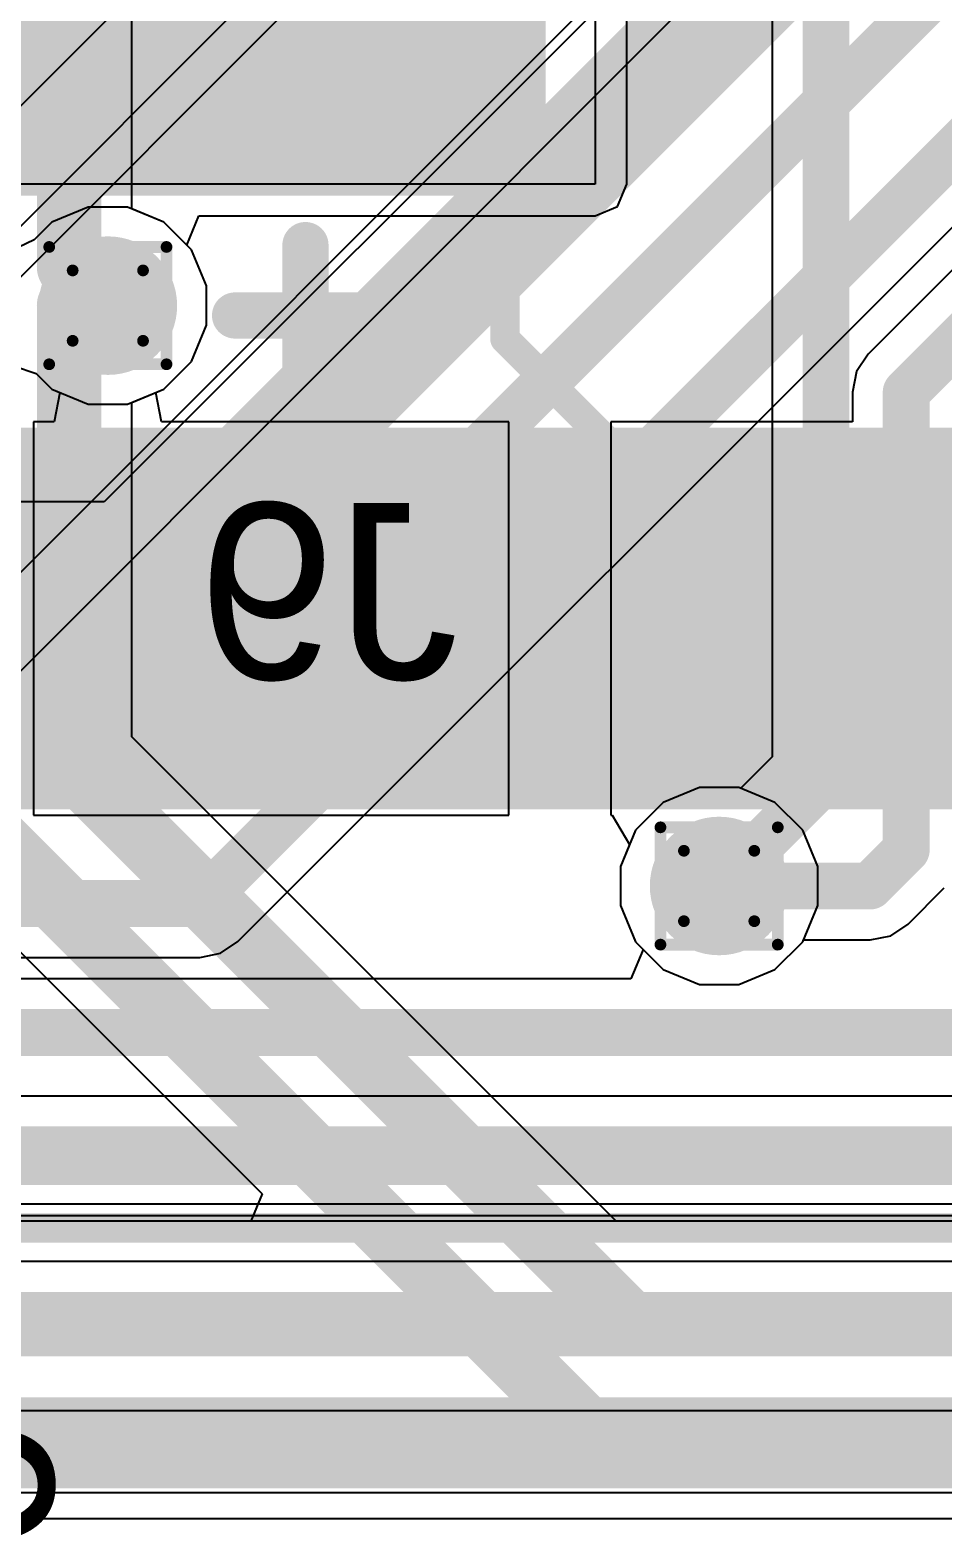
# Model space of a CAD drawing. Header units: inches. Extents: x -22 to 5433, y -13 to 5447.
# Drawn here: x 15.27 to 19.22, y 21.79 to 28.32 of the extents above; entities that cross this region are included whole.
import ezdxf

# ---------------------------------------------------------------- set-up
doc = ezdxf.new("R2010")
doc.units = ezdxf.units.IN
for name, color, linetype in [('Bottom Layer', 5, 'Continuous'), ('Bottom Overlay', 54, 'Continuous'), ('Bottom Paste', 16, 'Continuous'), ('Bottom Solder', 6, 'Continuous'), ('Drill Drawing', 1, 'Continuous'), ('Ground', 16, 'Continuous'), ('Power', 76, 'Continuous'), ('Top Layer', 1, 'Continuous'), ('Top Overlay', 2, 'Continuous'), ('Top Paste', 8, 'Continuous'), ('Top Solder', 216, 'Continuous'), ('Via Holes', 16, 'Continuous')]:
    doc.layers.add(name, color=color, linetype=linetype)
doc.styles.add('Arial', font='', dxfattribs={"height": 0.2})
doc.styles.get('Arial').set_extended_font_data('Arial')

msp = doc.modelspace()

# ---------------------------------------------------------------- hatches: boundary and pattern name
at = {"layer": 'Bottom Layer'}
h = msp.add_hatch(color=5, dxfattribs=at)
edge = h.paths.add_edge_path()
edge.add_arc((22.1488, 29.9026), 3, 0, 360)
msp.add_hatch(color=5, dxfattribs=at).paths.add_polyline_path([(13.9488, 32.1526), (17.4488, 32.1526), (17.4488, 27.6526), (13.9488, 27.6526)])
h = msp.add_hatch(color=5, dxfattribs=at)
edge = h.paths.add_edge_path()
edge.add_arc((15.6035, 27.1259), 0.3, 0, 360)
h = msp.add_hatch(color=5, dxfattribs=at)
edge = h.paths.add_edge_path()
edge.add_arc((18.2504, 24.6126), 0.3, 0, 360)
at = {"layer": 'Bottom Paste'}
h = msp.add_hatch(color=16, dxfattribs=at)
edge = h.paths.add_edge_path()
edge.add_arc((22.1488, 29.9026), 3, 0, 360)
msp.add_hatch(color=16, dxfattribs=at).paths.add_polyline_path([(13.9488, 32.1526), (17.4488, 32.1526), (17.4488, 27.6526), (13.9488, 27.6526)])
at = {"layer": 'Bottom Solder'}
h = msp.add_hatch(color=6, dxfattribs=at)
edge = h.paths.add_edge_path()
edge.add_arc((22.1488, 29.9026), 3.0508, 0, 360)
msp.add_hatch(color=6, dxfattribs=at).paths.add_polyline_path([(13.898, 32.2034), (17.4996, 32.2034), (17.4996, 27.6018), (13.898, 27.6018)])
at = {"layer": 'Ground'}
h = msp.add_hatch(color=16, dxfattribs=at)
edge = h.paths.add_edge_path()
edge.add_arc((15.6035, 27.1259), 0.3, 0, 360)
h = msp.add_hatch(color=16, dxfattribs=at)
edge = h.paths.add_edge_path()
edge.add_arc((18.2504, 24.6126), 0.3, 0, 360)
at = {"layer": 'Power'}
h = msp.add_hatch(color=76, dxfattribs=at)
edge = h.paths.add_edge_path()
edge.add_arc((15.6035, 27.1259), 0.3, 0, 360)
h = msp.add_hatch(color=76, dxfattribs=at)
edge = h.paths.add_edge_path()
edge.add_arc((18.2504, 24.6126), 0.3, 0, 360)
at = {"layer": 'Top Layer'}
h = msp.add_hatch(color=1, dxfattribs=at)
edge = h.paths.add_edge_path()
edge.add_arc((15.6035, 27.1259), 0.3, 0, 360)
for points in [[(15.7131, 25.0457), (15.4081, 25.0457), (15.4081, 26.4957), (15.7131, 26.4957)], [(16.2131, 25.0457), (15.9081, 25.0457), (15.9081, 26.4957), (16.2131, 26.4957)], [(16.7131, 25.0457), (16.4081, 25.0457), (16.4081, 26.4957), (16.7131, 26.4957)], [(17.2131, 25.0457), (16.9081, 25.0457), (16.9081, 26.4957), (17.2131, 26.4957)], [(17.7131, 25.0457), (17.4081, 25.0457), (17.4081, 26.4957), (17.7131, 26.4957)], [(18.2131, 25.0457), (17.9081, 25.0457), (17.9081, 26.4957), (18.2131, 26.4957)], [(18.7131, 25.0457), (18.4081, 25.0457), (18.4081, 26.4957), (18.7131, 26.4957)], [(19.2131, 25.0457), (18.9081, 25.0457), (18.9081, 26.4957), (19.2131, 26.4957)]]:
    msp.add_hatch(color=1, dxfattribs=at).paths.add_polyline_path(points)
h = msp.add_hatch(color=1, dxfattribs=at)
edge = h.paths.add_edge_path()
edge.add_arc((18.2504, 24.6126), 0.3, 0, 360)
at = {"layer": 'Top Paste'}
for points in [[(15.7131, 25.0457), (15.4081, 25.0457), (15.4081, 26.4957), (15.7131, 26.4957)], [(16.2131, 25.0457), (15.9081, 25.0457), (15.9081, 26.4957), (16.2131, 26.4957)], [(16.7131, 25.0457), (16.4081, 25.0457), (16.4081, 26.4957), (16.7131, 26.4957)], [(17.2131, 25.0457), (16.9081, 25.0457), (16.9081, 26.4957), (17.2131, 26.4957)], [(17.7131, 25.0457), (17.4081, 25.0457), (17.4081, 26.4957), (17.7131, 26.4957)], [(18.2131, 25.0457), (17.9081, 25.0457), (17.9081, 26.4957), (18.2131, 26.4957)], [(18.7131, 25.0457), (18.4081, 25.0457), (18.4081, 26.4957), (18.7131, 26.4957)], [(19.2131, 25.0457), (18.9081, 25.0457), (18.9081, 26.4957), (19.2131, 26.4957)]]:
    msp.add_hatch(color=8, dxfattribs=at).paths.add_polyline_path(points)
at = {"layer": 'Top Solder'}
for points in [[(15.3147, 24.9441), (14.8065, 24.9441), (14.8065, 26.5973), (15.3147, 26.5973)], [(15.8147, 24.9441), (15.3065, 24.9441), (15.3065, 26.5973), (15.8147, 26.5973)], [(16.3147, 24.9441), (15.8065, 24.9441), (15.8065, 26.5973), (16.3147, 26.5973)], [(16.8147, 24.9441), (16.3065, 24.9441), (16.3065, 26.5973), (16.8147, 26.5973)], [(17.3147, 24.9441), (16.8065, 24.9441), (16.8065, 26.5973), (17.3147, 26.5973)], [(17.8147, 24.9441), (17.3065, 24.9441), (17.3065, 26.5973), (17.8147, 26.5973)], [(18.3147, 24.9441), (17.8065, 24.9441), (17.8065, 26.5973), (18.3147, 26.5973)], [(18.8147, 24.9441), (18.3065, 24.9441), (18.3065, 26.5973), (18.8147, 26.5973)], [(19.3147, 24.9441), (18.8065, 24.9441), (18.8065, 26.5973), (19.3147, 26.5973)]]:
    msp.add_hatch(color=216, dxfattribs=at).paths.add_polyline_path(points)
at = {"layer": 'Via Holes'}
h = msp.add_hatch(color=7, dxfattribs=at)
edge = h.paths.add_edge_path()
edge.add_arc((15.6035, 27.1259), 0.15, 0, 360)
h = msp.add_hatch(color=7, dxfattribs=at)
edge = h.paths.add_edge_path()
edge.add_arc((18.2504, 24.6126), 0.15, 0, 360)

# ---------------------------------------------------------------- linework, layer by layer
at = {"layer": 'Bottom Layer'}
for p, q in [((17.7131, 32.6858), (17.7131, 27.6526)), ((17.8506, 27.6526), (17.8506, 32.5483)), ((17.7131, 27.6526), (13.9488, 27.6526)), ((17.8103, 27.5554), (17.8506, 27.6526)), ((17.7131, 27.5151), (17.8103, 27.5554)), ((15.9452, 27.3881), (15.9978, 27.5151)), ((15.9978, 27.5151), (17.7131, 27.5151)), ((15.9655, 27.3678), (15.9452, 27.3881)), ((16.0305, 27.2109), (15.9655, 27.3678)), ((16.0305, 27.041), (16.0305, 27.2109)), ((15.9655, 26.8841), (16.0305, 27.041)), ((15.8454, 26.764), (15.9655, 26.8841)), ((15.7076, 26.7069), (15.8454, 26.764)), ((15.7076, 25.2585), (15.7076, 26.7069)), ((17.8043, 23.1618), (15.7076, 25.2585)), ((18.1655, 25.0396), (18.0085, 24.9746)), ((18.3353, 25.0396), (18.1655, 25.0396)), ((18.4923, 24.9746), (18.3353, 25.0396)), ((18.0085, 24.9746), (17.8884, 24.8545)), ((18.6124, 24.8545), (18.4923, 24.9746)), ((17.8884, 24.8545), (17.8234, 24.6975)), ((18.6774, 24.6975), (18.6124, 24.8545)), ((14.7862, 24.7643), (16.2713, 23.2791)), ((17.8234, 24.6975), (17.8234, 24.5277)), ((18.6774, 24.5277), (18.6774, 24.6975)), ((17.8234, 24.5277), (17.8884, 24.3707)), ((18.6124, 24.3707), (18.6774, 24.5277)), ((17.8884, 24.3707), (18.0085, 24.2506)), ((18.4923, 24.2506), (18.6124, 24.3707)), ((18.0085, 24.2506), (18.1655, 24.1856)), ((18.3353, 24.1856), (18.4923, 24.2506)), ((18.1655, 24.1856), (18.3353, 24.1856)), ((16.2713, 23.2791), (16.2227, 23.1618)), ((30.0737, 23.1618), (5.2837, 23.1618)), ((16.2227, 23.1618), (11.2944, 23.1618)), ((22.2686, 23.1618), (17.8043, 23.1618))]:
    msp.add_line(p, q, dxfattribs=at)
for points in [[(15.4357, 27.1259, 0.2794, 0.2794, 0), (15.6035, 27.1259, 0.2794, 0.2794, 0)], [(15.4357, 25.1459, 0.2794, 0.2794, 0), (15.4357, 27.1259, 0.2794, 0.2794, 0)], [(15.4357, 25.1459, 0.2794, 0.2794, 0), (17.8665, 22.7151, 0.2794, 0.2794, 0)], [(14.9785, 24.9565, 0.2794, 0.2794, 0), (17.6771, 22.2579, 0.2794, 0.2794, 0)], [(17.8665, 22.7151, 0.2794, 0.2794, 0), (22.4257, 22.7151, 0.2794, 0.2794, 0)], [(17.6771, 22.2579, 0.2794, 0.2794, 0), (22.4257, 22.2579, 0.2794, 0.2794, 0)]]:
    msp.add_lwpolyline(points, format="xyseb", dxfattribs=at)
for points in [[(15.3658, 27.1259, 0.1397, 0.1397, 1), (15.5055, 27.1259, 0.1397, 0.1397, 1)], [(15.3658, 27.1259, 0.1397, 0.1397, 1), (15.5055, 27.1259, 0.1397, 0.1397, 1)], [(15.5337, 27.1259, 0.1397, 0.1397, 1), (15.6734, 27.1259, 0.1397, 0.1397, 1)], [(15.3658, 25.1459, 0.1397, 0.1397, 1), (15.5055, 25.1459, 0.1397, 0.1397, 1)], [(15.3658, 25.1459, 0.1397, 0.1397, 1), (15.5055, 25.1459, 0.1397, 0.1397, 1)], [(17.7966, 22.7151, 0.1397, 0.1397, 1), (17.9363, 22.7151, 0.1397, 0.1397, 1)], [(17.7966, 22.7151, 0.1397, 0.1397, 1), (17.9363, 22.7151, 0.1397, 0.1397, 1)], [(17.6073, 22.2579, 0.1397, 0.1397, 1), (17.747, 22.2579, 0.1397, 0.1397, 1)], [(17.6073, 22.2579, 0.1397, 0.1397, 1), (17.747, 22.2579, 0.1397, 0.1397, 1)]]:
    msp.add_lwpolyline(points, format="xyseb", close=True, dxfattribs=at)
at = {"layer": 'Bottom Overlay'}
for points in [[(16.4592, 26.7784, 0.2, 0.2, 0), (16.4592, 27.388, 0.2, 0.2, 0)], [(17.3228, 26.9816, 0.127, 0.127, 0), (17.3228, 27.4214, 0.127, 0.127, 0)], [(16.1544, 27.0832, 0.2, 0.2, 0), (16.764, 27.0832, 0.2, 0.2, 0)], [(17.3228, 26.9816, 0.127, 0.127, 0), (18.7198, 25.5846, 0.127, 0.127, 0)], [(18.7198, 25.5846, 0.127, 0.127, 0), (19.6088, 26.4736, 0.127, 0.127, 0)], [(4.1702, 23.1309, 0.127, 0.127, 0), (31.1702, 23.1309, 0.127, 0.127, 0)]]:
    msp.add_lwpolyline(points, format="xyseb", dxfattribs=at)
for points in [[(16.4092, 27.388, 0.1, 0.1, 1), (16.5092, 27.388, 0.1, 0.1, 1)], [(17.291, 27.4214, 0.0635, 0.0635, 1), (17.3545, 27.4214, 0.0635, 0.0635, 1)], [(16.1044, 27.0832, 0.1, 0.1, 1), (16.2044, 27.0832, 0.1, 0.1, 1)], [(16.714, 27.0832, 0.1, 0.1, 1), (16.814, 27.0832, 0.1, 0.1, 1)], [(17.291, 26.9816, 0.0635, 0.0635, 1), (17.3545, 26.9816, 0.0635, 0.0635, 1)], [(17.291, 26.9816, 0.0635, 0.0635, 1), (17.3545, 26.9816, 0.0635, 0.0635, 1)], [(16.4092, 26.7784, 0.1, 0.1, 1), (16.5092, 26.7784, 0.1, 0.1, 1)], [(18.688, 25.5846, 0.0635, 0.0635, 1), (18.7515, 25.5846, 0.0635, 0.0635, 1)], [(18.688, 25.5846, 0.0635, 0.0635, 1), (18.7515, 25.5846, 0.0635, 0.0635, 1)]]:
    msp.add_lwpolyline(points, format="xyseb", close=True, dxfattribs=at)
at = {"layer": 'Bottom Solder'}
for p in [(-5.5045, 7.2536), (-5.2386, 6.9971), (-3.7361, 6.9961), (-3.0661, 7.2378)]:
    msp.add_line(p, (5432.8521, 5447.4931), dxfattribs=at)
at = {"layer": 'Drill Drawing'}
for points in [[(15.3495, 27.3799, 0.0508, 0.0508, 0), (15.8575, 27.3799, 0.0508, 0.0508, 0)], [(15.3495, 26.8719, 0.0508, 0.0508, 0), (15.3495, 27.3799, 0.0508, 0.0508, 0)], [(15.8575, 26.8719, 0.0508, 0.0508, 0), (15.8575, 27.3799, 0.0508, 0.0508, 0)], [(15.4511, 27.2783, 0.0508, 0.0508, 0), (15.7559, 27.2783, 0.0508, 0.0508, 0)], [(15.4511, 26.9735, 0.0508, 0.0508, 0), (15.4511, 27.2783, 0.0508, 0.0508, 0)], [(15.7559, 26.9735, 0.0508, 0.0508, 0), (15.7559, 27.2783, 0.0508, 0.0508, 0)], [(15.4511, 26.9735, 0.0508, 0.0508, 0), (15.7559, 26.9735, 0.0508, 0.0508, 0)], [(15.3495, 26.8719, 0.0508, 0.0508, 0), (15.8575, 26.8719, 0.0508, 0.0508, 0)], [(17.9964, 24.8666, 0.0508, 0.0508, 0), (18.5044, 24.8666, 0.0508, 0.0508, 0)], [(17.9964, 24.3586, 0.0508, 0.0508, 0), (17.9964, 24.8666, 0.0508, 0.0508, 0)], [(18.5044, 24.3586, 0.0508, 0.0508, 0), (18.5044, 24.8666, 0.0508, 0.0508, 0)], [(18.098, 24.765, 0.0508, 0.0508, 0), (18.4028, 24.765, 0.0508, 0.0508, 0)], [(18.098, 24.4602, 0.0508, 0.0508, 0), (18.098, 24.765, 0.0508, 0.0508, 0)], [(18.4028, 24.4602, 0.0508, 0.0508, 0), (18.4028, 24.765, 0.0508, 0.0508, 0)], [(18.098, 24.4602, 0.0508, 0.0508, 0), (18.4028, 24.4602, 0.0508, 0.0508, 0)], [(17.9964, 24.3586, 0.0508, 0.0508, 0), (18.5044, 24.3586, 0.0508, 0.0508, 0)]]:
    msp.add_lwpolyline(points, format="xyseb", dxfattribs=at)
for points in [[(15.3368, 27.3799, 0.0254, 0.0254, 1), (15.3622, 27.3799, 0.0254, 0.0254, 1)], [(15.3368, 27.3799, 0.0254, 0.0254, 1), (15.3622, 27.3799, 0.0254, 0.0254, 1)], [(15.8448, 27.3799, 0.0254, 0.0254, 1), (15.8702, 27.3799, 0.0254, 0.0254, 1)], [(15.8448, 27.3799, 0.0254, 0.0254, 1), (15.8702, 27.3799, 0.0254, 0.0254, 1)], [(15.4384, 27.2783, 0.0254, 0.0254, 1), (15.4638, 27.2783, 0.0254, 0.0254, 1)], [(15.4384, 27.2783, 0.0254, 0.0254, 1), (15.4638, 27.2783, 0.0254, 0.0254, 1)], [(15.7432, 27.2783, 0.0254, 0.0254, 1), (15.7686, 27.2783, 0.0254, 0.0254, 1)], [(15.7432, 27.2783, 0.0254, 0.0254, 1), (15.7686, 27.2783, 0.0254, 0.0254, 1)], [(15.4384, 26.9735, 0.0254, 0.0254, 1), (15.4638, 26.9735, 0.0254, 0.0254, 1)], [(15.4384, 26.9735, 0.0254, 0.0254, 1), (15.4638, 26.9735, 0.0254, 0.0254, 1)], [(15.7432, 26.9735, 0.0254, 0.0254, 1), (15.7686, 26.9735, 0.0254, 0.0254, 1)], [(15.7432, 26.9735, 0.0254, 0.0254, 1), (15.7686, 26.9735, 0.0254, 0.0254, 1)], [(15.3368, 26.8719, 0.0254, 0.0254, 1), (15.3622, 26.8719, 0.0254, 0.0254, 1)], [(15.3368, 26.8719, 0.0254, 0.0254, 1), (15.3622, 26.8719, 0.0254, 0.0254, 1)], [(15.8448, 26.8719, 0.0254, 0.0254, 1), (15.8702, 26.8719, 0.0254, 0.0254, 1)], [(15.8448, 26.8719, 0.0254, 0.0254, 1), (15.8702, 26.8719, 0.0254, 0.0254, 1)], [(17.9837, 24.8666, 0.0254, 0.0254, 1), (18.0091, 24.8666, 0.0254, 0.0254, 1)], [(17.9837, 24.8666, 0.0254, 0.0254, 1), (18.0091, 24.8666, 0.0254, 0.0254, 1)], [(18.4917, 24.8666, 0.0254, 0.0254, 1), (18.5171, 24.8666, 0.0254, 0.0254, 1)], [(18.4917, 24.8666, 0.0254, 0.0254, 1), (18.5171, 24.8666, 0.0254, 0.0254, 1)], [(18.0853, 24.765, 0.0254, 0.0254, 1), (18.1107, 24.765, 0.0254, 0.0254, 1)], [(18.0853, 24.765, 0.0254, 0.0254, 1), (18.1107, 24.765, 0.0254, 0.0254, 1)], [(18.3901, 24.765, 0.0254, 0.0254, 1), (18.4155, 24.765, 0.0254, 0.0254, 1)], [(18.3901, 24.765, 0.0254, 0.0254, 1), (18.4155, 24.765, 0.0254, 0.0254, 1)], [(18.0853, 24.4602, 0.0254, 0.0254, 1), (18.1107, 24.4602, 0.0254, 0.0254, 1)], [(18.0853, 24.4602, 0.0254, 0.0254, 1), (18.1107, 24.4602, 0.0254, 0.0254, 1)], [(18.3901, 24.4602, 0.0254, 0.0254, 1), (18.4155, 24.4602, 0.0254, 0.0254, 1)], [(18.3901, 24.4602, 0.0254, 0.0254, 1), (18.4155, 24.4602, 0.0254, 0.0254, 1)], [(17.9837, 24.3586, 0.0254, 0.0254, 1), (18.0091, 24.3586, 0.0254, 0.0254, 1)], [(17.9837, 24.3586, 0.0254, 0.0254, 1), (18.0091, 24.3586, 0.0254, 0.0254, 1)], [(18.4917, 24.3586, 0.0254, 0.0254, 1), (18.5171, 24.3586, 0.0254, 0.0254, 1)], [(18.4917, 24.3586, 0.0254, 0.0254, 1), (18.5171, 24.3586, 0.0254, 0.0254, 1)]]:
    msp.add_lwpolyline(points, format="xyseb", close=True, dxfattribs=at)
at = {"layer": 'Ground'}
for p, q in [((18.48, 29.4432), (18.48, 25.1718)), ((15.5186, 27.5529), (15.3616, 27.4879)), ((15.6884, 27.5529), (15.5186, 27.5529)), ((15.8454, 27.4879), (15.6884, 27.5529)), ((15.3616, 27.4879), (15.2844, 27.4107)), ((15.9655, 27.3678), (15.8454, 27.4879)), ((15.2844, 27.4107), (15.2146, 27.3769)), ((16.0305, 27.2109), (15.9655, 27.3678)), ((16.0305, 27.041), (16.0305, 27.2109)), ((15.9655, 26.8841), (16.0305, 27.041)), ((15.8454, 26.764), (15.9655, 26.8841)), ((15.1995, 26.8637), (15.2933, 26.8323)), ((15.2933, 26.8323), (15.3616, 26.764)), ((15.3616, 26.764), (15.5186, 26.6989)), ((15.6884, 26.6989), (15.8454, 26.764)), ((15.5186, 26.6989), (15.6884, 26.6989)), ((18.48, 25.1718), (18.3441, 25.036)), ((18.1655, 25.0396), (18.0085, 24.9746)), ((18.3353, 25.0396), (18.1655, 25.0396)), ((18.3441, 25.036), (18.3353, 25.0396)), ((18.0085, 24.9746), (17.8884, 24.8545)), ((17.8884, 24.8545), (17.8234, 24.6975)), ((17.8234, 24.6975), (17.8234, 24.5277)), ((17.8234, 24.5277), (17.8884, 24.3707)), ((17.8884, 24.3707), (17.9215, 24.3377)), ((17.9215, 24.3377), (17.8688, 24.2107)), ((17.8688, 24.2107), (14.9284, 24.2107)), ((14.318, 23.1857), (22.1266, 23.1857))]:
    msp.add_line(p, q, dxfattribs=at)
for points in [[(18.7131, 25.0753, 0.2032, 0.2032, 0), (18.7131, 29.4432, 0.2032, 0.2032, 0)], [(18.2504, 24.6126, 0.2032, 0.2032, 0), (18.7131, 25.0753, 0.2032, 0.2032, 0)], [(14.5748, 23.9776, 0.2032, 0.2032, 0), (23.3452, 23.9776, 0.2032, 0.2032, 0)], [(14.318, 23.4188, 0.2032, 0.2032, 0), (23.5294, 23.4188, 0.2032, 0.2032, 0)]]:
    msp.add_lwpolyline(points, format="xyseb", dxfattribs=at)
for points in [[(18.6623, 25.0753, 0.1016, 0.1016, 1), (18.7639, 25.0753, 0.1016, 0.1016, 1)], [(18.6623, 25.0753, 0.1016, 0.1016, 1), (18.7639, 25.0753, 0.1016, 0.1016, 1)], [(18.1996, 24.6126, 0.1016, 0.1016, 1), (18.3012, 24.6126, 0.1016, 0.1016, 1)]]:
    msp.add_lwpolyline(points, format="xyseb", close=True, dxfattribs=at)
at = {"layer": 'Power'}
for p, q in [((18.8076, 29.4962), (15.588, 26.2767)), ((16.1668, 24.3716), (19.5021, 27.7069)), ((15.5186, 27.5529), (15.3616, 27.4879)), ((15.6884, 27.5529), (15.5186, 27.5529)), ((15.8454, 27.4879), (15.6884, 27.5529)), ((15.3616, 27.4879), (15.2844, 27.4107)), ((15.9655, 27.3678), (15.8454, 27.4879)), ((15.2844, 27.4107), (15.2146, 27.3769)), ((16.0305, 27.2109), (15.9655, 27.3678)), ((16.0305, 27.041), (16.0305, 27.2109)), ((15.9655, 26.8841), (16.0305, 27.041)), ((15.8454, 26.764), (15.9655, 26.8841)), ((15.1995, 26.8637), (15.2933, 26.8323)), ((15.2933, 26.8323), (15.3616, 26.764)), ((15.3616, 26.764), (15.5186, 26.6989)), ((15.6884, 26.6989), (15.8454, 26.764)), ((15.5186, 26.6989), (15.6884, 26.6989)), ((15.588, 26.2767), (6.601, 26.2767)), ((18.1655, 25.0396), (18.0085, 24.9746)), ((18.3353, 25.0396), (18.1655, 25.0396)), ((18.4923, 24.9746), (18.3353, 25.0396)), ((18.0085, 24.9746), (17.8884, 24.8545)), ((18.6124, 24.8545), (18.4923, 24.9746)), ((17.8884, 24.8545), (17.8234, 24.6975)), ((18.6774, 24.6975), (18.6124, 24.8545)), ((17.8234, 24.6975), (17.8234, 24.5277)), ((18.6774, 24.5277), (18.6774, 24.6975)), ((17.8234, 24.5277), (17.8884, 24.3707)), ((18.6124, 24.3707), (18.6774, 24.5277)), ((16.0912, 24.3211), (16.1668, 24.3716)), ((17.8884, 24.3707), (18.0085, 24.2506)), ((18.4923, 24.2506), (18.6124, 24.3707)), ((15.0189, 24.3033), (16.002, 24.3033)), ((16.002, 24.3033), (16.0912, 24.3211)), ((18.0085, 24.2506), (18.1655, 24.1856)), ((18.3353, 24.1856), (18.4923, 24.2506)), ((18.1655, 24.1856), (18.3353, 24.1856)), ((20.322, 23.7027), (15.0285, 23.7027)), ((4.8729, 23.2365), (20.2255, 23.2365)), ((20.9433, 22.3391), (3.5507, 22.3391)), ((3.4542, 21.873), (20.8775, 21.873))]:
    msp.add_line(p, q, dxfattribs=at)
for points in [[(15.7489, 25.8882, 0.508, 0.508, 0), (19.0823, 29.2216, 0.508, 0.508, 0)], [(15.8333, 25.1269, 0.2032, 0.2032, 0), (19.4085, 28.702, 0.2032, 0.2032, 0)], [(16.002, 24.5364, 0.2032, 0.2032, 0), (19.4056, 27.94, 0.2032, 0.2032, 0)], [(-7.6936, 25.8882, 0.508, 0.508, 0), (15.7489, 25.8882, 0.508, 0.508, 0)], [(-8.5544, 25.1269, 0.2032, 0.2032, 0), (15.8333, 25.1269, 0.2032, 0.2032, 0)], [(-8.3974, 24.5364, 0.2032, 0.2032, 0), (16.002, 24.5364, 0.2032, 0.2032, 0)], [(4.5073, 23.4696, 0.2032, 0.2032, 0), (20.322, 23.4696, 0.2032, 0.2032, 0)], [(3.4542, 22.106, 0.2032, 0.2032, 0), (20.9741, 22.106, 0.2032, 0.2032, 0)]]:
    msp.add_lwpolyline(points, format="xyseb", dxfattribs=at)
for points in [[(15.6219, 25.8882, 0.254, 0.254, 1), (15.8759, 25.8882, 0.254, 0.254, 1)], [(15.6219, 25.8882, 0.254, 0.254, 1), (15.8759, 25.8882, 0.254, 0.254, 1)], [(15.7825, 25.1269, 0.1016, 0.1016, 1), (15.8841, 25.1269, 0.1016, 0.1016, 1)], [(15.7825, 25.1269, 0.1016, 0.1016, 1), (15.8841, 25.1269, 0.1016, 0.1016, 1)], [(15.9512, 24.5364, 0.1016, 0.1016, 1), (16.0528, 24.5364, 0.1016, 0.1016, 1)], [(15.9512, 24.5364, 0.1016, 0.1016, 1), (16.0528, 24.5364, 0.1016, 0.1016, 1)]]:
    msp.add_lwpolyline(points, format="xyseb", close=True, dxfattribs=at)
at = {"layer": 'Top Layer'}
for p, q in [((15.7076, 27.545), (15.7076, 28.9392)), ((20.1144, 28.1344), (18.8958, 26.9158)), ((15.8454, 27.4879), (15.7076, 27.545)), ((15.9655, 27.3678), (15.8454, 27.4879)), ((16.0305, 27.2109), (15.9655, 27.3678)), ((16.0305, 27.041), (16.0305, 27.2109)), ((15.9655, 26.8841), (16.0305, 27.041)), ((15.8454, 26.764), (15.9655, 26.8841)), ((18.8958, 26.9158), (18.8453, 26.8402)), ((15.1995, 26.8637), (15.2933, 26.8323)), ((15.2933, 26.8323), (15.3616, 26.764)), ((18.8453, 26.8402), (18.8275, 26.751)), ((15.3616, 26.764), (15.3959, 26.7497)), ((15.8111, 26.7497), (15.8454, 26.764)), ((15.3959, 26.7497), (15.3707, 26.6227)), ((15.8363, 26.6227), (15.8111, 26.7497)), ((18.8275, 26.751), (18.8275, 26.6227)), ((15.3707, 26.6227), (15.2811, 26.6227)), ((15.2811, 26.6227), (15.2811, 24.9187)), ((17.3401, 26.6227), (15.8363, 26.6227)), ((17.3401, 24.9187), (17.3401, 26.6227)), ((18.8275, 26.6227), (17.7811, 26.6227)), ((17.7811, 26.6227), (17.7811, 24.9187)), ((15.2811, 24.9187), (17.3401, 24.9187)), ((17.7811, 24.9187), (17.7867, 24.9187)), ((17.7867, 24.9187), (17.8624, 24.7917)), ((17.8624, 24.7917), (17.8234, 24.6975)), ((17.8234, 24.6975), (17.8234, 24.5277)), ((19.0689, 24.4478), (19.2254, 24.6043)), ((17.8234, 24.5277), (17.8884, 24.3707)), ((18.9933, 24.3973), (19.0689, 24.4478)), ((17.8884, 24.3707), (18.0085, 24.2506)), ((18.4923, 24.2506), (18.6124, 24.3707)), ((18.6124, 24.3707), (18.616, 24.3795)), ((18.616, 24.3795), (18.9041, 24.3795)), ((18.9041, 24.3795), (18.9933, 24.3973)), ((18.0085, 24.2506), (18.1655, 24.1856)), ((18.3353, 24.1856), (18.4923, 24.2506)), ((18.1655, 24.1856), (18.3353, 24.1856)), ((22.1552, 22.987), (12.5478, 22.987)), ((12.8498, 21.9859), (22.1552, 21.9859))]:
    msp.add_line(p, q, dxfattribs=at)
for points in [[(15.4357, 27.2938, 0.2794, 0.2794, 0), (15.4357, 29.0518, 0.2794, 0.2794, 0)], [(19.0606, 26.751, 0.2032, 0.2032, 0), (20.2792, 27.9696, 0.2032, 0.2032, 0)], [(15.4357, 27.2938, 0.2794, 0.2794, 0), (15.6035, 27.1259, 0.2794, 0.2794, 0)], [(19.0606, 25.7707, 0.2032, 0.2032, 0), (19.0606, 26.751, 0.2032, 0.2032, 0)], [(19.0606, 24.7691, 0.2032, 0.2032, 0), (19.0606, 25.7707, 0.2032, 0.2032, 0)], [(18.9041, 24.6126, 0.2032, 0.2032, 0), (19.0606, 24.7691, 0.2032, 0.2032, 0)], [(18.2504, 24.6126, 0.2032, 0.2032, 0), (18.9041, 24.6126, 0.2032, 0.2032, 0)], [(12.5477, 22.7151, 0.2794, 0.2794, 0), (22.4257, 22.7151, 0.2794, 0.2794, 0)], [(12.7371, 22.2579, 0.2794, 0.2794, 0), (22.4257, 22.2579, 0.2794, 0.2794, 0)]]:
    msp.add_lwpolyline(points, format="xyseb", dxfattribs=at)
for points in [[(15.3658, 27.2938, 0.1397, 0.1397, 1), (15.5055, 27.2938, 0.1397, 0.1397, 1)], [(15.3658, 27.2938, 0.1397, 0.1397, 1), (15.5055, 27.2938, 0.1397, 0.1397, 1)], [(15.5337, 27.1259, 0.1397, 0.1397, 1), (15.6734, 27.1259, 0.1397, 0.1397, 1)], [(19.0098, 26.751, 0.1016, 0.1016, 1), (19.1114, 26.751, 0.1016, 0.1016, 1)], [(19.0098, 26.751, 0.1016, 0.1016, 1), (19.1114, 26.751, 0.1016, 0.1016, 1)], [(19.0098, 25.7707, 0.1016, 0.1016, 1), (19.1114, 25.7707, 0.1016, 0.1016, 1)], [(19.0098, 25.7707, 0.1016, 0.1016, 1), (19.1114, 25.7707, 0.1016, 0.1016, 1)], [(19.0098, 24.7691, 0.1016, 0.1016, 1), (19.1114, 24.7691, 0.1016, 0.1016, 1)], [(19.0098, 24.7691, 0.1016, 0.1016, 1), (19.1114, 24.7691, 0.1016, 0.1016, 1)], [(18.1996, 24.6126, 0.1016, 0.1016, 1), (18.3012, 24.6126, 0.1016, 0.1016, 1)], [(18.8533, 24.6126, 0.1016, 0.1016, 1), (18.9549, 24.6126, 0.1016, 0.1016, 1)], [(18.8533, 24.6126, 0.1016, 0.1016, 1), (18.9549, 24.6126, 0.1016, 0.1016, 1)]]:
    msp.add_lwpolyline(points, format="xyseb", close=True, dxfattribs=at)
at = {"layer": 'Top Solder'}
msp.add_line((-7.4887, 4.5255), (5432.8521, 5447.4931), dxfattribs=at)

# ---------------------------------------------------------------- texts
at = {"layer": 'Bottom Overlay', "style": 'Arial', "text_generation_flag": 2}
msp.add_text('J9', height=0.762, dxfattribs=at).set_placement((17.121, 25.5085))
at = {"layer": 'Top Overlay', "style": 'Arial'}
msp.add_text('C6', height=0.762, rotation=90, dxfattribs=at).set_placement((15.3671, 20.9426))

doc.saveas('drawing.dxf')
